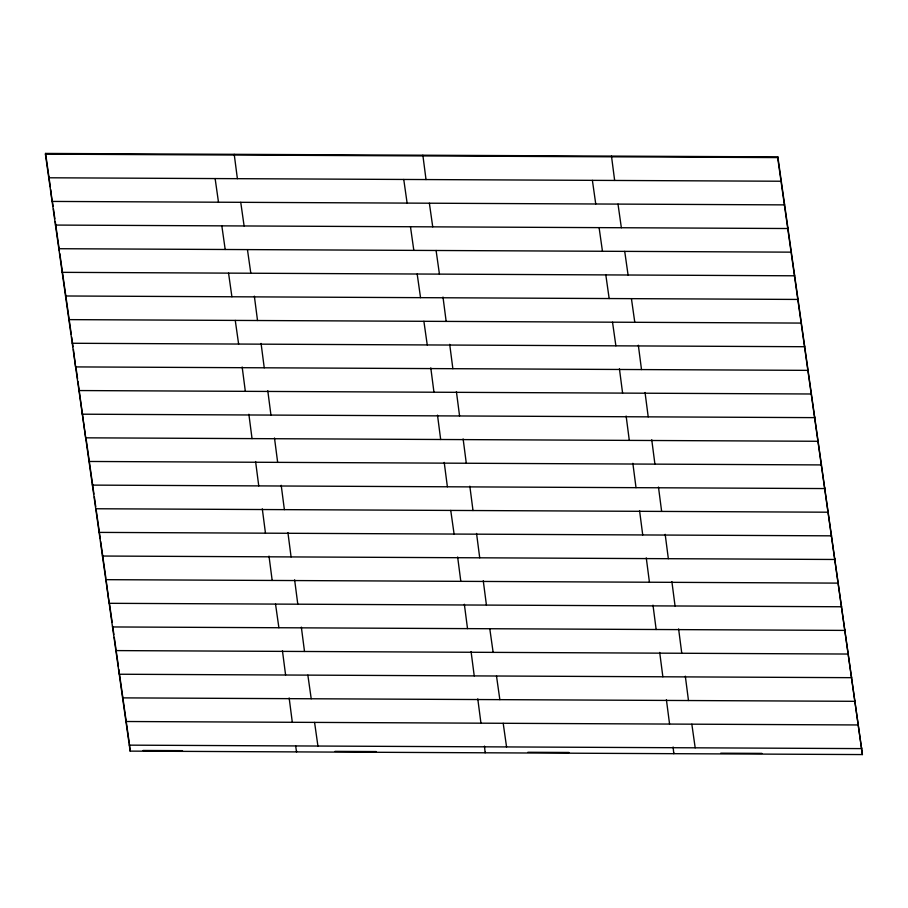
<?xml version="1.0" encoding="UTF-8"?>
<svg xmlns="http://www.w3.org/2000/svg" width="908" height="908" viewBox="0 0 908 908"><rect width="100%" height="100%" fill="white"/><g stroke="black" fill="none" stroke-linecap="round" stroke-linejoin="round"><path stroke-width="1.36" d="M45.4 154.144L45.593 153.429L777.85 156.88L862.407 754.571L130.15 751.12L45.4 154.144L777.668 157.595L777.85 156.88M48.941 177.071L48.76 177.786L781.016 181.237L781.209 180.522M55.66 224.355L55.467 225.071L787.735 228.521L787.917 227.794M59.009 247.986L58.827 248.713L791.084 252.152L791.277 251.437M65.728 295.27L65.535 295.985L797.803 299.436L797.984 298.721M69.076 318.912L68.895 319.627L801.151 323.078L801.344 322.363M79.144 389.827L78.962 390.554L811.219 393.993L811.411 393.277M82.503 413.469L82.31 414.196L814.578 417.635L814.771 416.92M89.222 460.753L89.029 461.468L821.286 464.919L821.479 464.204M92.571 484.395L92.389 485.11L824.646 488.561L824.839 487.846M99.29 531.668L99.097 532.394L831.365 535.834L831.546 535.118M102.638 555.31L102.456 556.036L834.713 559.476L834.906 558.76M234.219 154.315L237.385 178.672M122.773 697.151L122.591 697.877L854.848 701.317L855.041 700.601M126.133 720.793L125.94 721.508L858.208 724.959L858.4 724.244M130.15 751.12L129.492 744.435M254.353 296.156L257.52 320.513M242.164 366.98L245.33 391.337M261.073 343.44L264.239 367.797M248.871 414.252L252.038 438.609M267.781 390.724L270.947 415.081M255.591 461.536L258.757 485.894M274.488 437.996L277.655 462.354M262.298 508.821L265.465 533.178M281.208 485.281L284.374 509.638M269.006 556.093L272.173 580.45M287.915 532.565L291.082 556.922M294.623 579.837L297.79 604.195M282.433 650.661L285.6 675.019M422.856 155.211L426.022 179.568M301.343 627.122L304.509 651.479M289.153 697.934L292.308 722.291M296.712 751.188L296.519 751.903L295.668 745.933M442.99 297.052L446.157 321.409M430.789 367.865L433.956 392.222M449.698 344.325L452.865 368.682M437.508 415.149L440.675 439.506M456.406 391.609L459.573 415.966M444.216 462.422L447.383 486.779M463.125 438.893L466.292 463.25M469.833 486.166L473 510.523M457.643 556.99L460.81 581.347M476.552 533.45L479.719 557.807M464.351 604.263L467.518 628.62M483.26 580.734L486.427 605.091M471.07 651.547L474.237 675.904M611.481 156.097L614.648 180.454M477.778 698.831L480.945 723.188M484.486 746.104L485.144 752.789L485.337 752.074M619.426 368.75L622.593 393.107M638.335 345.21L641.502 369.579M626.134 416.034L629.301 440.391M645.043 392.494L648.21 416.851M632.853 463.307L636.02 487.664M651.751 439.778L654.918 464.136M639.561 510.591L642.728 534.948M658.47 487.063L661.637 511.42M646.269 557.875L649.436 582.232M665.178 534.335L668.345 558.692M652.988 605.148L656.155 629.516M671.886 581.619L675.053 605.976M659.696 652.432L662.863 676.789M784.569 204.152L784.376 204.879L52.108 201.428L50.723 189.59M678.605 628.904L681.772 653.261M666.404 699.716L669.571 724.073M685.313 676.176L688.48 700.533M794.636 275.079L794.443 275.794L62.175 272.343L62.368 271.628L71.255 334.212M673.123 747L673.781 753.685L673.974 752.959M804.704 345.993L804.511 346.72L72.243 343.269L72.436 342.554L73.026 346.72M808.052 369.635L807.87 370.362L75.602 366.911L73.423 349.501M818.119 440.562L817.938 441.277L85.67 437.826L77.963 381.485M828.198 511.476L828.005 512.203L95.737 508.752M838.266 582.403L838.073 583.118L105.805 579.667L105.998 578.952L109.164 603.309L841.432 606.76L841.614 606.045M844.973 629.687L844.78 630.402L112.524 626.951L112.706 626.236L113.897 634.579M848.333 653.317L848.14 654.044L115.872 650.593L116.065 649.878L118.437 666.563M851.681 676.959L851.5 677.674L119.232 674.235L118.823 669.344M861.749 747.886L861.567 748.601L129.299 745.15M143.021 750.462L182.508 750.655M334.995 751.37L376.128 751.563M527.889 752.278L569.021 752.471M720.77 753.186L761.903 753.379M777.668 157.595L862.407 754.571M618.008 204.096L621.356 227.738M624.715 251.368L628.075 275.011M631.435 298.653L634.783 322.295M691.839 724.175L695.188 747.817M592.391 180.352L595.75 203.982M599.098 227.624L602.458 251.266M605.818 274.908L609.166 298.55M612.525 322.192L615.885 345.823M429.37 203.199L432.73 226.841M436.09 250.483L439.438 274.125M489.787 628.733L493.135 652.364M496.494 676.006L499.854 699.648M503.202 723.29L506.562 746.932M403.754 179.455L407.113 203.097M410.473 226.739L413.821 250.381M417.181 274.023L420.54 297.665M423.888 321.296L427.248 344.938M450.743 510.421L454.102 534.063M240.745 202.314L244.104 225.956M247.453 249.598L250.812 273.24M307.857 675.121L311.217 698.763M314.577 722.405L317.925 746.035M215.128 178.57L218.488 202.212M221.836 225.854L225.195 249.496M228.555 273.126L231.903 296.768M235.263 320.411L238.622 344.053M275.533 604.092L278.892 627.734M45.593 153.429L50.326 186.81M52.494 202.098L53.095 206.275M53.481 209.056L54.866 218.794M55.263 221.575L59.406 250.767M59.803 253.559L62.175 270.243M71.653 336.993L72.243 341.158M75.988 367.581L77.566 378.704M86.056 438.507L93.955 494.122M94.353 496.914L95.737 506.641M96.123 509.422L100.277 538.626M100.663 541.406L105.805 577.567M109.55 603.99L112.115 622.059M114.283 637.359L115.872 648.482M119.618 674.905L129.288 743.05"/></g></svg>
